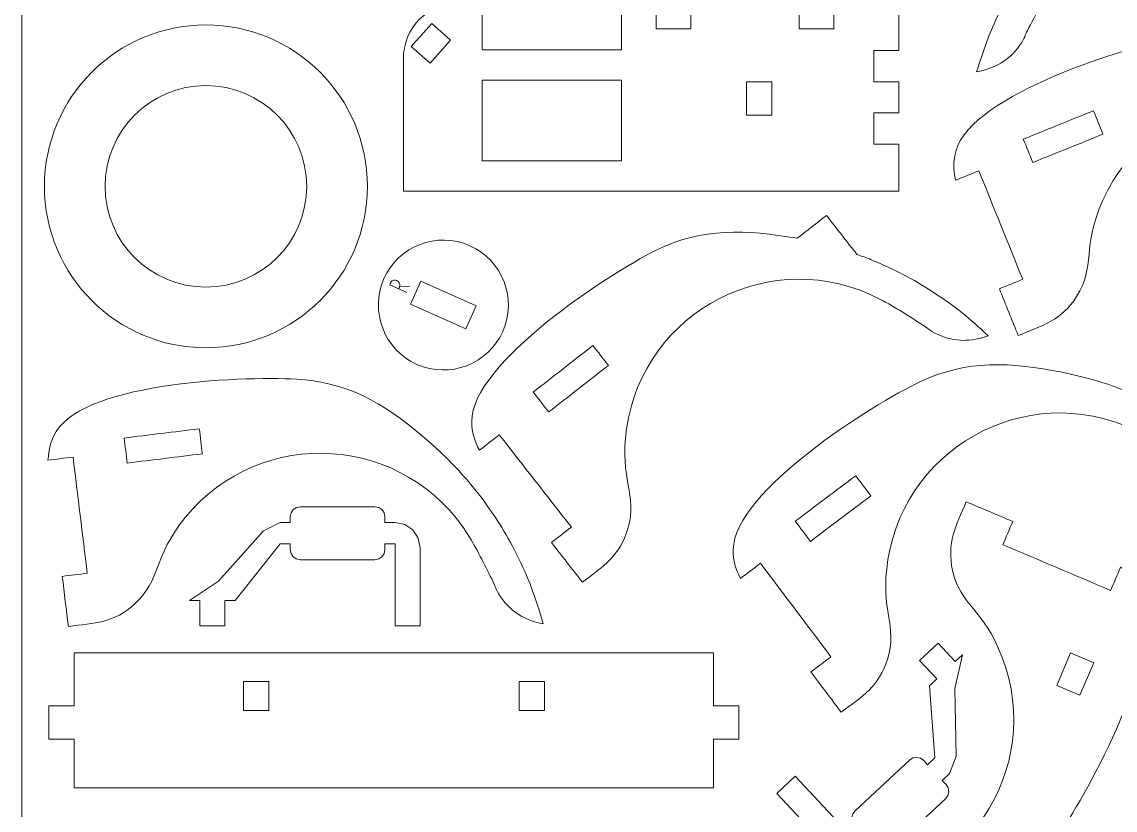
# Model space of a CAD drawing. Header units: centimetres. Extents: x -49.5 to 49.5, y -14.6 to 14.6.
# Drawn here: x -30.36 to -19.31, y -4.23 to 3.74 of the extents above; entities that cross this region are included whole.
import ezdxf

# ---------------------------------------------------------------- set-up
doc = ezdxf.new("R2010")
doc.units = ezdxf.units.CM
doc.header["$MEASUREMENT"] = 0
doc.layers.add('Camada 1', color=7, linetype='Continuous')

msp = doc.modelspace()

# ---------------------------------------------------------------- linework, layer by layer
at = {"layer": 'Camada 1', "color": 6, "lineweight": 9}
msp.add_open_spline([(-30.05931, 14.61613), (-30.05931, 14.61613), (-11.65931, 14.61613), (-11.65931, 14.61613), (-11.65931, 14.61613), (-11.49431, 14.61613), (-11.35931, 14.48113), (-11.35931, 14.31613), (-11.35931, 14.31613), (-11.35931, 14.31613), (-11.35931, -14.08387), (-11.35931, -14.08387), (-11.35931, -14.08387), (-11.35931, -14.24887), (-11.49431, -14.38387), (-11.65931, -14.38387), (-11.65931, -14.38387), (-11.65931, -14.38387), (-30.05931, -14.38387), (-30.05931, -14.38387), (-30.05931, -14.38387), (-30.22431, -14.38387), (-30.35931, -14.24887), (-30.35931, -14.08387), (-30.35931, -14.08387), (-30.35931, -14.08387), (-30.35931, 14.31613), (-30.35931, 14.31613), (-30.35931, 14.31613), (-30.35931, 14.48113), (-30.22431, 14.61613), (-30.05931, 14.61613)], degree=3, knots=[0, 0, 0, 0, 0.11111111, 0.11111111, 0.11111111, 0.11111111, 0.22222222, 0.22222222, 0.22222222, 0.22222222, 0.33333333, 0.33333333, 0.33333333, 0.33333333, 0.44444444, 0.44444444, 0.44444444, 0.44444444, 0.55555556, 0.55555556, 0.55555556, 0.55555556, 0.66666667, 0.66666667, 0.66666667, 0.66666667, 0.77777778, 0.77777778, 0.77777778, 0.77777778, 1, 1, 1, 1], dxfattribs=at)
at = {"layer": 'Camada 1', "color": 250, "lineweight": 9}
for points, knots in [([(-20.70995, 3.23829), (-20.62325, 3.50541), (-20.57947, 3.64167), (-20.4489, 3.89792), (-20.4489, 3.89792), (-20.33696, 4.1176), (-20.21828, 4.3013), (-20.06864, 4.49682), (-20.06864, 4.49682), (-20.03771, 4.53722), (-20.00372, 4.5752), (-19.97126, 4.61439), (-19.97126, 4.61439), (-19.94805, 4.7796), (-19.92483, 4.94478), (-19.90161, 5.10998), (-19.90161, 5.10998), (-19.77752, 5.09254), (-19.65344, 5.0751), (-19.52936, 5.05767), (-19.52936, 5.05767), (-19.12365, 5.39272), (-18.76207, 5.63281), (-18.22719, 5.66646), (-18.22719, 5.66646), (-17.70878, 5.69909), (-16.04851, 5.61146), (-15.75437, 5.09766), (-15.75437, 5.09766), (-15.6966, 4.99677), (-15.68244, 4.91865), (-15.67581, 4.80692), (-15.67581, 4.80692), (-15.76, 4.81876), (-15.84418, 4.83059), (-15.92836, 4.84242), (-15.92836, 4.84242), (-15.98326, 4.4518), (-16.03816, 4.06119), (-16.09306, 3.67058), (-16.09306, 3.67058), (-16.00887, 3.65874), (-15.92469, 3.64691), (-15.8405, 3.63508), (-15.8405, 3.63508), (-15.86416, 3.46671), (-15.88782, 3.29834), (-15.91149, 3.12997), (-15.91149, 3.12997), (-16.17651, 3.16721), (-16.37182, 3.17167), (-16.57957, 3.37048), (-16.57957, 3.37048), (-16.84274, 3.62237), (-16.7483, 3.83703), (-17.07313, 4.25133), (-17.07313, 4.25133), (-17.819, 5.20266), (-19.29043, 5.14084), (-19.94964, 4.10178), (-19.94964, 4.10178), (-20.04044, 3.95868), (-20.11533, 3.80604), (-20.19559, 3.65676), (-20.19559, 3.65676), (-20.22298, 3.60582), (-20.21616, 3.58743), (-20.27615, 3.50298), (-20.27615, 3.50298), (-20.38613, 3.34816), (-20.52822, 3.27275), (-20.70995, 3.23829)], [0, 0, 0, 0, 0.05263158, 0.05263158, 0.05263158, 0.05263158, 0.10526316, 0.10526316, 0.10526316, 0.10526316, 0.15789474, 0.15789474, 0.15789474, 0.15789474, 0.21052632, 0.21052632, 0.21052632, 0.21052632, 0.26315789, 0.26315789, 0.26315789, 0.26315789, 0.31578947, 0.31578947, 0.31578947, 0.31578947, 0.36842105, 0.36842105, 0.36842105, 0.36842105, 0.42105263, 0.42105263, 0.42105263, 0.42105263, 0.47368421, 0.47368421, 0.47368421, 0.47368421, 0.52631579, 0.52631579, 0.52631579, 0.52631579, 0.57894737, 0.57894737, 0.57894737, 0.57894737, 0.63157895, 0.63157895, 0.63157895, 0.63157895, 0.68421053, 0.68421053, 0.68421053, 0.68421053, 0.73684211, 0.73684211, 0.73684211, 0.73684211, 0.78947368, 0.78947368, 0.78947368, 0.78947368, 0.84210526, 0.84210526, 0.84210526, 0.84210526, 0.89473684, 0.89473684, 0.89473684, 0.89473684, 1, 1, 1, 1]), ([(-21.74978, 2.50555), (-21.74978, 2.50555), (-21.74978, 2.82179), (-21.74978, 2.82179), (-21.74978, 2.82179), (-21.74978, 2.82179), (-21.49476, 2.82179), (-21.49476, 2.82179), (-21.49476, 2.82179), (-21.49476, 2.82179), (-21.49476, 3.13803), (-21.49476, 3.13803), (-21.49476, 3.13803), (-21.49476, 3.13803), (-21.74978, 3.13803), (-21.74978, 3.13803), (-21.74978, 3.13803), (-21.74978, 3.13803), (-21.74978, 3.45428), (-21.74978, 3.45428), (-21.74978, 3.45428), (-21.74978, 3.45428), (-21.49476, 3.45428), (-21.49476, 3.45428), (-21.49476, 3.45428), (-21.49476, 3.45428), (-21.49476, 3.92863), (-21.49476, 3.92863), (-21.49476, 3.92863), (-21.49476, 3.92863), (-22.15127, 3.92863), (-22.15127, 3.92863), (-22.15127, 3.92863), (-22.15127, 3.92863), (-22.15127, 3.67361), (-22.15127, 3.67361), (-22.15127, 3.67361), (-22.15127, 3.67361), (-22.50175, 3.67361), (-22.50175, 3.67361), (-22.50175, 3.67361), (-22.50175, 3.67361), (-22.50175, 3.92863), (-22.50175, 3.92863), (-22.50175, 3.92863), (-22.50175, 3.92863), (-23.59765, 3.92863), (-23.59765, 3.92863), (-23.59765, 3.92863), (-23.59765, 3.92863), (-23.59765, 3.67361), (-23.59765, 3.67361), (-23.59765, 3.67361), (-23.59765, 3.67361), (-23.94813, 3.67361), (-23.94813, 3.67361), (-23.94813, 3.67361), (-23.94813, 3.67361), (-23.94813, 3.92863), (-23.94813, 3.92863), (-23.94813, 3.92863), (-23.94813, 3.92863), (-24.29861, 3.92863), (-24.29861, 3.92863), (-24.29861, 3.92863), (-24.29861, 3.92863), (-24.29861, 3.45938), (-24.29861, 3.45938), (-24.29861, 3.45938), (-24.29861, 3.45938), (-25.7064, 3.45938), (-25.7064, 3.45938), (-25.7064, 3.45938), (-25.7064, 3.45938), (-25.7064, 3.92863), (-25.7064, 3.92863), (-25.7064, 3.92863), (-25.7064, 3.92863), (-25.92215, 3.92863), (-25.92215, 3.92863), (-25.92215, 3.92863), (-26.25876, 3.92863), (-26.50347, 3.69644), (-26.50347, 3.35736), (-26.50347, 3.35736), (-26.50347, 3.35736), (-26.50347, 2.03119), (-26.50347, 2.03119), (-26.50347, 2.03119), (-26.50347, 2.03119), (-21.49476, 2.03119), (-21.49476, 2.03119), (-21.49476, 2.03119), (-21.49476, 2.03119), (-21.49476, 2.50555), (-21.49476, 2.50555), (-21.49476, 2.50555), (-21.49476, 2.50555), (-21.74978, 2.50555), (-21.74978, 2.50555)], [0, 0, 0, 0, 0.03846154, 0.03846154, 0.03846154, 0.03846154, 0.07692308, 0.07692308, 0.07692308, 0.07692308, 0.11538462, 0.11538462, 0.11538462, 0.11538462, 0.15384615, 0.15384615, 0.15384615, 0.15384615, 0.19230769, 0.19230769, 0.19230769, 0.19230769, 0.23076923, 0.23076923, 0.23076923, 0.23076923, 0.26923077, 0.26923077, 0.26923077, 0.26923077, 0.30769231, 0.30769231, 0.30769231, 0.30769231, 0.34615385, 0.34615385, 0.34615385, 0.34615385, 0.38461538, 0.38461538, 0.38461538, 0.38461538, 0.42307692, 0.42307692, 0.42307692, 0.42307692, 0.46153846, 0.46153846, 0.46153846, 0.46153846, 0.5, 0.5, 0.5, 0.5, 0.53846154, 0.53846154, 0.53846154, 0.53846154, 0.57692308, 0.57692308, 0.57692308, 0.57692308, 0.61538462, 0.61538462, 0.61538462, 0.61538462, 0.65384615, 0.65384615, 0.65384615, 0.65384615, 0.69230769, 0.69230769, 0.69230769, 0.69230769, 0.73076923, 0.73076923, 0.73076923, 0.73076923, 0.76923077, 0.76923077, 0.76923077, 0.76923077, 0.80769231, 0.80769231, 0.80769231, 0.80769231, 0.84615385, 0.84615385, 0.84615385, 0.84615385, 0.88461538, 0.88461538, 0.88461538, 0.88461538, 0.92307692, 0.92307692, 0.92307692, 0.92307692, 1, 1, 1, 1]), ([(-28.49912, 3.71214), (-27.59766, 3.71214), (-26.86688, 2.98137), (-26.86688, 2.07991), (-26.86688, 2.07991), (-26.86688, 1.17845), (-27.59766, 0.44769), (-28.49912, 0.44769), (-28.49912, 0.44769), (-29.40058, 0.44769), (-30.13135, 1.17845), (-30.13135, 2.07991), (-30.13135, 2.07991), (-30.13135, 2.98137), (-29.40058, 3.71214), (-28.49912, 3.71214)], [0, 0, 0, 0, 0.2, 0.2, 0.2, 0.2, 0.4, 0.4, 0.4, 0.4, 0.6, 0.6, 0.6, 0.6, 1, 1, 1, 1]), ([(-17.24467, 3.31721), (-17.02459, 3.20458), (-16.84592, 3.09684), (-16.70865, 2.99401), (-16.70865, 2.99401), (-16.66768, 2.96382), (-16.62551, 2.9352), (-16.58573, 2.90347), (-16.58573, 2.90347), (-16.39322, 2.74997), (-16.23363, 2.60046), (-16.07188, 2.41437), (-16.07188, 2.41437), (-15.88319, 2.19731), (-15.80774, 2.0757), (-15.65899, 1.83749), (-15.65899, 1.83749), (-15.84367, 1.82697), (-15.99977, 1.86574), (-16.14395, 1.98938), (-16.14395, 1.98938), (-16.22258, 2.05679), (-16.22042, 2.07629), (-16.25931, 2.11909), (-16.25931, 2.11909), (-16.37331, 2.24451), (-16.4829, 2.3745), (-16.60563, 2.49139), (-16.60563, 2.49139), (-17.49663, 3.34012), (-18.9393, 3.04412), (-19.43286, 1.94059), (-19.43286, 1.94059), (-19.64781, 1.46002), (-19.50424, 1.27458), (-19.69867, 0.96651), (-19.69867, 0.96651), (-19.85213, 0.72334), (-20.04058, 0.67178), (-20.28871, 0.57152), (-20.28871, 0.57152), (-20.35241, 0.72918), (-20.4161, 0.88682), (-20.47979, 1.04446), (-20.47979, 1.04446), (-20.40097, 1.07629), (-20.32214, 1.10815), (-20.24332, 1.14), (-20.24332, 1.14), (-20.39108, 1.50572), (-20.53886, 1.87148), (-20.68662, 2.2372), (-20.68662, 2.2372), (-20.76544, 2.20535), (-20.84427, 2.1735), (-20.92309, 2.14166), (-20.92309, 2.14166), (-20.94367, 2.25167), (-20.94884, 2.33089), (-20.91719, 2.44274), (-20.91719, 2.44274), (-20.75609, 3.01244), (-19.16634, 3.49914), (-18.65543, 3.59289), (-18.65543, 3.59289), (-18.1283, 3.68964), (-17.71936, 3.54416), (-17.24467, 3.31721)], [0, 0, 0, 0, 0.05555556, 0.05555556, 0.05555556, 0.05555556, 0.11111111, 0.11111111, 0.11111111, 0.11111111, 0.16666667, 0.16666667, 0.16666667, 0.16666667, 0.22222222, 0.22222222, 0.22222222, 0.22222222, 0.27777778, 0.27777778, 0.27777778, 0.27777778, 0.33333333, 0.33333333, 0.33333333, 0.33333333, 0.38888889, 0.38888889, 0.38888889, 0.38888889, 0.44444444, 0.44444444, 0.44444444, 0.44444444, 0.5, 0.5, 0.5, 0.5, 0.55555556, 0.55555556, 0.55555556, 0.55555556, 0.61111111, 0.61111111, 0.61111111, 0.61111111, 0.66666667, 0.66666667, 0.66666667, 0.66666667, 0.72222222, 0.72222222, 0.72222222, 0.72222222, 0.77777778, 0.77777778, 0.77777778, 0.77777778, 0.83333333, 0.83333333, 0.83333333, 0.83333333, 0.88888889, 0.88888889, 0.88888889, 0.88888889, 1, 1, 1, 1]), ([(-20.59118, 0.5692), (-20.79982, 0.75719), (-20.90587, 0.85329), (-21.14707, 1.00994), (-21.14707, 1.00994), (-21.35386, 1.14423), (-21.54848, 1.24396), (-21.77584, 1.33846), (-21.77584, 1.33846), (-21.82283, 1.35799), (-21.87124, 1.37388), (-21.91897, 1.39159), (-21.91897, 1.39159), (-22.02167, 1.52305), (-22.12438, 1.65451), (-22.22708, 1.78596), (-22.22708, 1.78596), (-22.32581, 1.70881), (-22.42456, 1.63167), (-22.52329, 1.55453), (-22.52329, 1.55453), (-23.04216, 1.64185), (-23.47536, 1.66897), (-23.9554, 1.43067), (-23.9554, 1.43067), (-24.42067, 1.19974), (-25.81468, 0.2937), (-25.81252, -0.29835), (-25.81252, -0.29835), (-25.81211, -0.41458), (-25.78531, -0.48932), (-25.73519, -0.58939), (-25.73519, -0.58939), (-25.6682, -0.53705), (-25.60121, -0.48471), (-25.53422, -0.43237), (-25.53422, -0.43237), (-25.29138, -0.74319), (-25.04851, -1.05406), (-24.80566, -1.36488), (-24.80566, -1.36488), (-24.87266, -1.41722), (-24.93965, -1.46956), (-25.00664, -1.52189), (-25.00664, -1.52189), (-24.90196, -1.65587), (-24.79729, -1.78985), (-24.69261, -1.92384), (-24.69261, -1.92384), (-24.48172, -1.75907), (-24.31479, -1.65757), (-24.23429, -1.38151), (-24.23429, -1.38151), (-24.13232, -1.03179), (-24.32143, -0.89311), (-24.24729, -0.37191), (-24.24729, -0.37191), (-24.07701, 0.82492), (-22.77181, 1.50711), (-21.68138, 0.93685), (-21.68138, 0.93685), (-21.53119, 0.8583), (-21.39001, 0.76357), (-21.24586, 0.67443), (-21.24586, 0.67443), (-21.19668, 0.64401), (-21.19338, 0.62467), (-21.09922, 0.58154), (-21.09922, 0.58154), (-20.92655, 0.50243), (-20.7658, 0.50819), (-20.59118, 0.5692)], [0, 0, 0, 0, 0.05263158, 0.05263158, 0.05263158, 0.05263158, 0.10526316, 0.10526316, 0.10526316, 0.10526316, 0.15789474, 0.15789474, 0.15789474, 0.15789474, 0.21052632, 0.21052632, 0.21052632, 0.21052632, 0.26315789, 0.26315789, 0.26315789, 0.26315789, 0.31578947, 0.31578947, 0.31578947, 0.31578947, 0.36842105, 0.36842105, 0.36842105, 0.36842105, 0.42105263, 0.42105263, 0.42105263, 0.42105263, 0.47368421, 0.47368421, 0.47368421, 0.47368421, 0.52631579, 0.52631579, 0.52631579, 0.52631579, 0.57894737, 0.57894737, 0.57894737, 0.57894737, 0.63157895, 0.63157895, 0.63157895, 0.63157895, 0.68421053, 0.68421053, 0.68421053, 0.68421053, 0.73684211, 0.73684211, 0.73684211, 0.73684211, 0.78947368, 0.78947368, 0.78947368, 0.78947368, 0.84210526, 0.84210526, 0.84210526, 0.84210526, 0.89473684, 0.89473684, 0.89473684, 0.89473684, 1, 1, 1, 1]), ([(-26.69927, 1.14711), (-26.5517, 1.47857), (-26.16336, 1.62762), (-25.83191, 1.48006), (-25.83191, 1.48006), (-25.50046, 1.33249), (-25.35139, 0.94415), (-25.49896, 0.6127), (-25.49896, 0.6127), (-25.64654, 0.28125), (-26.03487, 0.13218), (-26.36632, 0.27975), (-26.36632, 0.27975), (-26.69777, 0.42733), (-26.84684, 0.81566), (-26.69927, 1.14711)], [0, 0, 0, 0, 0.2, 0.2, 0.2, 0.2, 0.4, 0.4, 0.4, 0.4, 0.6, 0.6, 0.6, 0.6, 1, 1, 1, 1]), ([(-19.84845, 0.20198), (-19.60673, 0.15016), (-19.40627, 0.09234), (-19.24706, 0.02852), (-19.24706, 0.02852), (-19.19967, 0.00998), (-19.15154, -0.00676), (-19.10489, -0.02711), (-19.10489, -0.02711), (-18.87922, -0.12554), (-18.68636, -0.22869), (-18.48196, -0.36656), (-18.48196, -0.36656), (-18.24352, -0.52737), (-18.13917, -0.62532), (-17.93383, -0.81693), (-17.93383, -0.81693), (-18.1095, -0.87489), (-18.27032, -0.87782), (-18.44157, -0.79572), (-18.44157, -0.79572), (-18.53497, -0.75094), (-18.53794, -0.73155), (-18.58657, -0.70028), (-18.58657, -0.70028), (-18.72915, -0.60864), (-18.86866, -0.51146), (-19.01745, -0.4303), (-19.01745, -0.4303), (-20.09775, 0.15889), (-21.41466, -0.50039), (-21.6058, -1.69408), (-21.6058, -1.69408), (-21.68904, -2.2139), (-21.50237, -2.35586), (-21.61044, -2.70374), (-21.61044, -2.70374), (-21.69574, -2.97835), (-21.86441, -3.07694), (-22.07815, -3.238), (-22.07815, -3.238), (-22.18047, -3.10221), (-22.28279, -2.96642), (-22.38511, -2.83063), (-22.38511, -2.83063), (-22.31722, -2.77947), (-22.24932, -2.72831), (-22.18144, -2.67716), (-22.18144, -2.67716), (-22.41882, -2.36213), (-22.65622, -2.0471), (-22.89361, -1.73207), (-22.89361, -1.73207), (-22.96149, -1.78322), (-23.02939, -1.83439), (-23.09728, -1.88555), (-23.09728, -1.88555), (-23.14565, -1.78463), (-23.17114, -1.70944), (-23.16952, -1.5932), (-23.16952, -1.5932), (-23.16135, -1.00121), (-21.75175, -0.11965), (-21.2825, 0.10315), (-21.2825, 0.10315), (-20.79837, 0.33303), (-20.36573, 0.29835), (-19.84845, 0.20198)], [0, 0, 0, 0, 0.05555556, 0.05555556, 0.05555556, 0.05555556, 0.11111111, 0.11111111, 0.11111111, 0.11111111, 0.16666667, 0.16666667, 0.16666667, 0.16666667, 0.22222222, 0.22222222, 0.22222222, 0.22222222, 0.27777778, 0.27777778, 0.27777778, 0.27777778, 0.33333333, 0.33333333, 0.33333333, 0.33333333, 0.38888889, 0.38888889, 0.38888889, 0.38888889, 0.44444444, 0.44444444, 0.44444444, 0.44444444, 0.5, 0.5, 0.5, 0.5, 0.55555556, 0.55555556, 0.55555556, 0.55555556, 0.61111111, 0.61111111, 0.61111111, 0.61111111, 0.66666667, 0.66666667, 0.66666667, 0.66666667, 0.72222222, 0.72222222, 0.72222222, 0.72222222, 0.77777778, 0.77777778, 0.77777778, 0.77777778, 0.83333333, 0.83333333, 0.83333333, 0.83333333, 0.88888889, 0.88888889, 0.88888889, 0.88888889, 1, 1, 1, 1]), ([(-26.23795, -0.5058), (-26.05452, -0.67154), (-25.90983, -0.82185), (-25.80385, -0.95671), (-25.80385, -0.95671), (-25.77209, -0.99647), (-25.73876, -1.03503), (-25.70854, -1.07597), (-25.70854, -1.07597), (-25.56231, -1.27406), (-25.44687, -1.45982), (-25.3388, -1.68141), (-25.3388, -1.68141), (-25.21271, -1.9399), (-25.17131, -2.0769), (-25.08928, -2.34552), (-25.08928, -2.34552), (-25.27039, -2.30787), (-25.41114, -2.23001), (-25.51841, -2.07329), (-25.51841, -2.07329), (-25.57691, -1.9878), (-25.56977, -1.96952), (-25.59627, -1.91812), (-25.59627, -1.91812), (-25.67391, -1.76747), (-25.74613, -1.61354), (-25.83442, -1.46887), (-25.83442, -1.46887), (-26.47539, -0.41847), (-27.94552, -0.33097), (-28.70788, -1.26915), (-28.70788, -1.26915), (-29.03987, -1.67772), (-28.9492, -1.89399), (-29.21674, -2.14124), (-29.21674, -2.14124), (-29.42791, -2.33641), (-29.62328, -2.33744), (-29.88891, -2.37006), (-29.88891, -2.37006), (-29.90963, -2.20131), (-29.93035, -2.03255), (-29.95107, -1.86379), (-29.95107, -1.86379), (-29.86669, -1.85343), (-29.7823, -1.84308), (-29.69794, -1.83271), (-29.69794, -1.83271), (-29.74601, -1.4412), (-29.79408, -1.04968), (-29.84216, -0.65816), (-29.84216, -0.65816), (-29.92652, -0.66852), (-30.01091, -0.67888), (-30.09528, -0.68924), (-30.09528, -0.68924), (-30.0867, -0.57765), (-30.07118, -0.4998), (-30.01167, -0.39993), (-30.01167, -0.39993), (-29.7086, 0.10866), (-28.04706, 0.16731), (-27.52929, 0.12564), (-27.52929, 0.12564), (-26.99508, 0.08265), (-26.63773, -0.1637), (-26.23795, -0.5058)], [0, 0, 0, 0, 0.05555556, 0.05555556, 0.05555556, 0.05555556, 0.11111111, 0.11111111, 0.11111111, 0.11111111, 0.16666667, 0.16666667, 0.16666667, 0.16666667, 0.22222222, 0.22222222, 0.22222222, 0.22222222, 0.27777778, 0.27777778, 0.27777778, 0.27777778, 0.33333333, 0.33333333, 0.33333333, 0.33333333, 0.38888889, 0.38888889, 0.38888889, 0.38888889, 0.44444444, 0.44444444, 0.44444444, 0.44444444, 0.5, 0.5, 0.5, 0.5, 0.55555556, 0.55555556, 0.55555556, 0.55555556, 0.61111111, 0.61111111, 0.61111111, 0.61111111, 0.66666667, 0.66666667, 0.66666667, 0.66666667, 0.72222222, 0.72222222, 0.72222222, 0.72222222, 0.77777778, 0.77777778, 0.77777778, 0.77777778, 0.83333333, 0.83333333, 0.83333333, 0.83333333, 0.88888889, 0.88888889, 0.88888889, 0.88888889, 1, 1, 1, 1]), ([(-26.49015, -1.33867), (-26.49015, -1.33867), (-26.58774, -1.31926), (-26.58774, -1.31926), (-26.58774, -1.31926), (-26.58774, -1.31926), (-26.68976, -1.31926), (-26.68976, -1.31926), (-26.68976, -1.31926), (-26.68976, -1.31926), (-26.68976, -1.26164), (-26.68976, -1.26164), (-26.68976, -1.26164), (-26.68976, -1.26164), (-26.69753, -1.2226), (-26.69753, -1.2226), (-26.69753, -1.2226), (-26.69753, -1.2226), (-26.71963, -1.1895), (-26.71963, -1.1895), (-26.71963, -1.1895), (-26.71963, -1.1895), (-26.75274, -1.1674), (-26.75274, -1.1674), (-26.75274, -1.1674), (-26.75274, -1.1674), (-26.79178, -1.15963), (-26.79178, -1.15963), (-26.79178, -1.15963), (-26.79178, -1.15963), (-27.54409, -1.15961), (-27.54409, -1.15961), (-27.54409, -1.15961), (-27.54409, -1.15961), (-27.58313, -1.16736), (-27.58313, -1.16736), (-27.58313, -1.16736), (-27.58313, -1.16736), (-27.61623, -1.18947), (-27.61623, -1.18947), (-27.61623, -1.18947), (-27.61623, -1.18947), (-27.63834, -1.22258), (-27.63834, -1.22258), (-27.63834, -1.22258), (-27.63834, -1.22258), (-27.64611, -1.2616), (-27.64611, -1.2616), (-27.64611, -1.2616), (-27.64611, -1.2616), (-27.64611, -1.31922), (-27.64611, -1.31922), (-27.64611, -1.31922), (-27.64611, -1.31922), (-27.74813, -1.31922), (-27.74813, -1.31922), (-27.74813, -1.31922), (-27.74813, -1.31922), (-27.91556, -1.40279), (-27.91556, -1.40279), (-27.91556, -1.40279), (-27.91556, -1.40279), (-28.37205, -1.91346), (-28.37205, -1.91346), (-28.37205, -1.91346), (-28.37205, -1.91346), (-28.66368, -2.1083), (-28.66368, -2.1083), (-28.66368, -2.1083), (-28.66368, -2.1083), (-28.56167, -2.1083), (-28.56167, -2.1083), (-28.56167, -2.1083), (-28.56167, -2.1083), (-28.56168, -2.36334), (-28.56168, -2.36334), (-28.56168, -2.36334), (-28.56168, -2.36334), (-28.30664, -2.36334), (-28.30664, -2.36334), (-28.30664, -2.36334), (-28.30664, -2.36334), (-28.30664, -2.1083), (-28.30664, -2.1083), (-28.30664, -2.1083), (-28.30664, -2.1083), (-28.20463, -2.10831), (-28.20463, -2.10831), (-28.20463, -2.10831), (-28.20463, -2.10831), (-27.74813, -1.53645), (-27.74813, -1.53645), (-27.74813, -1.53645), (-27.74813, -1.53645), (-27.64612, -1.53645), (-27.64612, -1.53645), (-27.64612, -1.53645), (-27.64612, -1.53645), (-27.64612, -1.59406), (-27.64612, -1.59406), (-27.64612, -1.59406), (-27.64612, -1.59406), (-27.63835, -1.6331), (-27.63835, -1.6331), (-27.63835, -1.6331), (-27.63835, -1.6331), (-27.61625, -1.6662), (-27.61625, -1.6662), (-27.61625, -1.6662), (-27.61625, -1.6662), (-27.58315, -1.68831), (-27.58315, -1.68831), (-27.58315, -1.68831), (-27.58315, -1.68831), (-27.5441, -1.69608), (-27.5441, -1.69608), (-27.5441, -1.69608), (-27.5441, -1.69608), (-26.79179, -1.69612), (-26.79179, -1.69612), (-26.79179, -1.69612), (-26.79179, -1.69612), (-26.75276, -1.68835), (-26.75276, -1.68835), (-26.75276, -1.68835), (-26.75276, -1.68835), (-26.71965, -1.66622), (-26.71965, -1.66622), (-26.71965, -1.66622), (-26.71965, -1.66622), (-26.69753, -1.63313), (-26.69753, -1.63313), (-26.69753, -1.63313), (-26.69753, -1.63313), (-26.68977, -1.59411), (-26.68977, -1.59411), (-26.68977, -1.59411), (-26.68977, -1.59411), (-26.68977, -1.53649), (-26.68977, -1.53649), (-26.68977, -1.53649), (-26.68977, -1.53649), (-26.58775, -1.53649), (-26.58775, -1.53649), (-26.58775, -1.53649), (-26.58775, -1.53649), (-26.58778, -2.36339), (-26.58778, -2.36339), (-26.58778, -2.36339), (-26.58778, -2.36339), (-26.33274, -2.36339), (-26.33274, -2.36339), (-26.33274, -2.36339), (-26.33274, -2.36339), (-26.33273, -1.5743), (-26.33273, -1.5743), (-26.33273, -1.5743), (-26.33273, -1.5743), (-26.35213, -1.4767), (-26.35213, -1.4767), (-26.35213, -1.4767), (-26.35213, -1.4767), (-26.40741, -1.39396), (-26.40741, -1.39396), (-26.40741, -1.39396), (-26.40741, -1.39396), (-26.49015, -1.33867), (-26.49015, -1.33867)], [0, 0, 0, 0, 0.02325581, 0.02325581, 0.02325581, 0.02325581, 0.04651163, 0.04651163, 0.04651163, 0.04651163, 0.06976744, 0.06976744, 0.06976744, 0.06976744, 0.09302326, 0.09302326, 0.09302326, 0.09302326, 0.11627907, 0.11627907, 0.11627907, 0.11627907, 0.13953488, 0.13953488, 0.13953488, 0.13953488, 0.1627907, 0.1627907, 0.1627907, 0.1627907, 0.18604651, 0.18604651, 0.18604651, 0.18604651, 0.20930233, 0.20930233, 0.20930233, 0.20930233, 0.23255814, 0.23255814, 0.23255814, 0.23255814, 0.25581395, 0.25581395, 0.25581395, 0.25581395, 0.27906977, 0.27906977, 0.27906977, 0.27906977, 0.30232558, 0.30232558, 0.30232558, 0.30232558, 0.3255814, 0.3255814, 0.3255814, 0.3255814, 0.34883721, 0.34883721, 0.34883721, 0.34883721, 0.37209302, 0.37209302, 0.37209302, 0.37209302, 0.39534884, 0.39534884, 0.39534884, 0.39534884, 0.41860465, 0.41860465, 0.41860465, 0.41860465, 0.44186047, 0.44186047, 0.44186047, 0.44186047, 0.46511628, 0.46511628, 0.46511628, 0.46511628, 0.48837209, 0.48837209, 0.48837209, 0.48837209, 0.51162791, 0.51162791, 0.51162791, 0.51162791, 0.53488372, 0.53488372, 0.53488372, 0.53488372, 0.55813953, 0.55813953, 0.55813953, 0.55813953, 0.58139535, 0.58139535, 0.58139535, 0.58139535, 0.60465116, 0.60465116, 0.60465116, 0.60465116, 0.62790698, 0.62790698, 0.62790698, 0.62790698, 0.65116279, 0.65116279, 0.65116279, 0.65116279, 0.6744186, 0.6744186, 0.6744186, 0.6744186, 0.69767442, 0.69767442, 0.69767442, 0.69767442, 0.72093023, 0.72093023, 0.72093023, 0.72093023, 0.74418605, 0.74418605, 0.74418605, 0.74418605, 0.76744186, 0.76744186, 0.76744186, 0.76744186, 0.79069767, 0.79069767, 0.79069767, 0.79069767, 0.81395349, 0.81395349, 0.81395349, 0.81395349, 0.8372093, 0.8372093, 0.8372093, 0.8372093, 0.86046512, 0.86046512, 0.86046512, 0.86046512, 0.88372093, 0.88372093, 0.88372093, 0.88372093, 0.90697674, 0.90697674, 0.90697674, 0.90697674, 0.93023256, 0.93023256, 0.93023256, 0.93023256, 0.95348837, 0.95348837, 0.95348837, 0.95348837, 1, 1, 1, 1]), ([(-21.02479, -5.20374), (-21.26005, -5.27973), (-21.46256, -5.32988), (-21.63234, -5.35422), (-21.63234, -5.35422), (-21.68265, -5.36186), (-21.73272, -5.37144), (-21.78327, -5.37713), (-21.78327, -5.37713), (-22.02794, -5.40473), (-22.24654, -5.41183), (-22.49248, -5.39463), (-22.49248, -5.39463), (-22.77938, -5.37457), (-22.91873, -5.34193), (-23.19235, -5.27866), (-23.19235, -5.27866), (-23.0692, -5.14064), (-22.9314, -5.05768), (-22.74204, -5.04314), (-22.74204, -5.04314), (-22.63876, -5.03522), (-22.62651, -5.05053), (-22.56873, -5.0533), (-22.56873, -5.0533), (-22.39944, -5.06138), (-22.23003, -5.0758), (-22.0606, -5.07168), (-22.0606, -5.07168), (-20.83044, -5.04177), (-20.0196, -3.81235), (-20.4509, -2.68305), (-20.4509, -2.68305), (-20.63873, -2.19126), (-20.87137, -2.16164), (-20.95173, -1.80631), (-20.95173, -1.80631), (-21.01517, -1.52585), (-20.91837, -1.35614), (-20.8138, -1.1098), (-20.8138, -1.1098), (-20.6573, -1.17622), (-20.50079, -1.24266), (-20.3443, -1.30909), (-20.3443, -1.30909), (-20.37751, -1.38734), (-20.41073, -1.4656), (-20.44395, -1.54384), (-20.44395, -1.54384), (-20.08084, -1.69797), (-19.71774, -1.8521), (-19.35464, -2.00622), (-19.35464, -2.00622), (-19.32143, -1.92798), (-19.28821, -1.84972), (-19.25499, -1.77147), (-19.25499, -1.77147), (-19.16264, -1.8347), (-19.10297, -1.88707), (-19.04624, -1.98854), (-19.04624, -1.98854), (-18.75733, -2.5053), (-19.53731, -3.97355), (-19.83227, -4.40113), (-19.83227, -4.40113), (-20.13662, -4.84227), (-20.52864, -5.02857), (-21.02479, -5.20374)], [0, 0, 0, 0, 0.05555556, 0.05555556, 0.05555556, 0.05555556, 0.11111111, 0.11111111, 0.11111111, 0.11111111, 0.16666667, 0.16666667, 0.16666667, 0.16666667, 0.22222222, 0.22222222, 0.22222222, 0.22222222, 0.27777778, 0.27777778, 0.27777778, 0.27777778, 0.33333333, 0.33333333, 0.33333333, 0.33333333, 0.38888889, 0.38888889, 0.38888889, 0.38888889, 0.44444444, 0.44444444, 0.44444444, 0.44444444, 0.5, 0.5, 0.5, 0.5, 0.55555556, 0.55555556, 0.55555556, 0.55555556, 0.61111111, 0.61111111, 0.61111111, 0.61111111, 0.66666667, 0.66666667, 0.66666667, 0.66666667, 0.72222222, 0.72222222, 0.72222222, 0.72222222, 0.77777778, 0.77777778, 0.77777778, 0.77777778, 0.83333333, 0.83333333, 0.83333333, 0.83333333, 0.88888889, 0.88888889, 0.88888889, 0.88888889, 1, 1, 1, 1]), ([(-21.91533, -4.70165), (-21.91533, -4.70165), (-21.83073, -4.64929), (-21.83073, -4.64929), (-21.83073, -4.64929), (-21.83073, -4.64929), (-21.75611, -4.57972), (-21.75611, -4.57972), (-21.75611, -4.57972), (-21.75611, -4.57972), (-21.71682, -4.62185), (-21.71682, -4.62185), (-21.71682, -4.62185), (-21.71682, -4.62185), (-21.68451, -4.64511), (-21.68451, -4.64511), (-21.68451, -4.64511), (-21.68451, -4.64511), (-21.64577, -4.65424), (-21.64577, -4.65424), (-21.64577, -4.65424), (-21.64577, -4.65424), (-21.60649, -4.64784), (-21.60649, -4.64784), (-21.60649, -4.64784), (-21.60649, -4.64784), (-21.57263, -4.62689), (-21.57263, -4.62689), (-21.57263, -4.62689), (-21.57263, -4.62689), (-21.02241, -4.11383), (-21.02241, -4.11383), (-21.02241, -4.11383), (-21.02241, -4.11383), (-20.99916, -4.08152), (-20.99916, -4.08152), (-20.99916, -4.08152), (-20.99916, -4.08152), (-20.99003, -4.04278), (-20.99003, -4.04278), (-20.99003, -4.04278), (-20.99003, -4.04278), (-20.99642, -4.00349), (-20.99642, -4.00349), (-20.99642, -4.00349), (-20.99642, -4.00349), (-21.01737, -3.96964), (-21.01737, -3.96964), (-21.01737, -3.96964), (-21.01737, -3.96964), (-21.05666, -3.92751), (-21.05666, -3.92751), (-21.05666, -3.92751), (-21.05666, -3.92751), (-20.98204, -3.85794), (-20.98204, -3.85794), (-20.98204, -3.85794), (-20.98204, -3.85794), (-20.91661, -3.68263), (-20.91661, -3.68263), (-20.91661, -3.68263), (-20.91661, -3.68263), (-20.93101, -2.99783), (-20.93101, -2.99783), (-20.93101, -2.99783), (-20.93101, -2.99783), (-20.8506, -2.65643), (-20.8506, -2.65643), (-20.8506, -2.65643), (-20.8506, -2.65643), (-20.92522, -2.72601), (-20.92522, -2.72601), (-20.92522, -2.72601), (-20.92522, -2.72601), (-21.09914, -2.53947), (-21.09914, -2.53947), (-21.09914, -2.53947), (-21.09914, -2.53947), (-21.28567, -2.7134), (-21.28567, -2.7134), (-21.28567, -2.7134), (-21.28567, -2.7134), (-21.11175, -2.89994), (-21.11175, -2.89994), (-21.11175, -2.89994), (-21.11175, -2.89994), (-21.18635, -2.96951), (-21.18635, -2.96951), (-21.18635, -2.96951), (-21.18635, -2.96951), (-21.13019, -3.69907), (-21.13019, -3.69907), (-21.13019, -3.69907), (-21.13019, -3.69907), (-21.20481, -3.76864), (-21.20481, -3.76864), (-21.20481, -3.76864), (-21.20481, -3.76864), (-21.2441, -3.72649), (-21.2441, -3.72649), (-21.2441, -3.72649), (-21.2441, -3.72649), (-21.2764, -3.70324), (-21.2764, -3.70324), (-21.2764, -3.70324), (-21.2764, -3.70324), (-21.31514, -3.69411), (-21.31514, -3.69411), (-21.31514, -3.69411), (-21.31514, -3.69411), (-21.35444, -3.70053), (-21.35444, -3.70053), (-21.35444, -3.70053), (-21.35444, -3.70053), (-21.38828, -3.72146), (-21.38828, -3.72146), (-21.38828, -3.72146), (-21.38828, -3.72146), (-21.9385, -4.23453), (-21.9385, -4.23453), (-21.9385, -4.23453), (-21.9385, -4.23453), (-21.96176, -4.26683), (-21.96176, -4.26683), (-21.96176, -4.26683), (-21.96176, -4.26683), (-21.97089, -4.30557), (-21.97089, -4.30557), (-21.97089, -4.30557), (-21.97089, -4.30557), (-21.96449, -4.34487), (-21.96449, -4.34487), (-21.96449, -4.34487), (-21.96449, -4.34487), (-21.94355, -4.37871), (-21.94355, -4.37871), (-21.94355, -4.37871), (-21.94355, -4.37871), (-21.90426, -4.42084), (-21.90426, -4.42084), (-21.90426, -4.42084), (-21.90426, -4.42084), (-21.97887, -4.49042), (-21.97887, -4.49042), (-21.97887, -4.49042), (-21.97887, -4.49042), (-22.5428, -3.88564), (-22.5428, -3.88564), (-22.5428, -3.88564), (-22.5428, -3.88564), (-22.72933, -4.05957), (-22.72933, -4.05957), (-22.72933, -4.05957), (-22.72933, -4.05957), (-22.19117, -4.6367), (-22.19117, -4.6367), (-22.19117, -4.6367), (-22.19117, -4.6367), (-22.11041, -4.69483), (-22.11041, -4.69483), (-22.11041, -4.69483), (-22.11041, -4.69483), (-22.01355, -4.71764), (-22.01355, -4.71764), (-22.01355, -4.71764), (-22.01355, -4.71764), (-21.91533, -4.70165), (-21.91533, -4.70165)], [0, 0, 0, 0, 0.02325581, 0.02325581, 0.02325581, 0.02325581, 0.04651163, 0.04651163, 0.04651163, 0.04651163, 0.06976744, 0.06976744, 0.06976744, 0.06976744, 0.09302326, 0.09302326, 0.09302326, 0.09302326, 0.11627907, 0.11627907, 0.11627907, 0.11627907, 0.13953488, 0.13953488, 0.13953488, 0.13953488, 0.1627907, 0.1627907, 0.1627907, 0.1627907, 0.18604651, 0.18604651, 0.18604651, 0.18604651, 0.20930233, 0.20930233, 0.20930233, 0.20930233, 0.23255814, 0.23255814, 0.23255814, 0.23255814, 0.25581395, 0.25581395, 0.25581395, 0.25581395, 0.27906977, 0.27906977, 0.27906977, 0.27906977, 0.30232558, 0.30232558, 0.30232558, 0.30232558, 0.3255814, 0.3255814, 0.3255814, 0.3255814, 0.34883721, 0.34883721, 0.34883721, 0.34883721, 0.37209302, 0.37209302, 0.37209302, 0.37209302, 0.39534884, 0.39534884, 0.39534884, 0.39534884, 0.41860465, 0.41860465, 0.41860465, 0.41860465, 0.44186047, 0.44186047, 0.44186047, 0.44186047, 0.46511628, 0.46511628, 0.46511628, 0.46511628, 0.48837209, 0.48837209, 0.48837209, 0.48837209, 0.51162791, 0.51162791, 0.51162791, 0.51162791, 0.53488372, 0.53488372, 0.53488372, 0.53488372, 0.55813953, 0.55813953, 0.55813953, 0.55813953, 0.58139535, 0.58139535, 0.58139535, 0.58139535, 0.60465116, 0.60465116, 0.60465116, 0.60465116, 0.62790698, 0.62790698, 0.62790698, 0.62790698, 0.65116279, 0.65116279, 0.65116279, 0.65116279, 0.6744186, 0.6744186, 0.6744186, 0.6744186, 0.69767442, 0.69767442, 0.69767442, 0.69767442, 0.72093023, 0.72093023, 0.72093023, 0.72093023, 0.74418605, 0.74418605, 0.74418605, 0.74418605, 0.76744186, 0.76744186, 0.76744186, 0.76744186, 0.79069767, 0.79069767, 0.79069767, 0.79069767, 0.81395349, 0.81395349, 0.81395349, 0.81395349, 0.8372093, 0.8372093, 0.8372093, 0.8372093, 0.86046512, 0.86046512, 0.86046512, 0.86046512, 0.88372093, 0.88372093, 0.88372093, 0.88372093, 0.90697674, 0.90697674, 0.90697674, 0.90697674, 0.93023256, 0.93023256, 0.93023256, 0.93023256, 0.95348837, 0.95348837, 0.95348837, 0.95348837, 1, 1, 1, 1]), ([(-23.11288, -3.50985), (-23.11288, -3.50985), (-23.11288, -3.17219), (-23.11288, -3.17219), (-23.11288, -3.17219), (-23.11288, -3.17219), (-23.36792, -3.17217), (-23.36792, -3.17217), (-23.36792, -3.17217), (-23.36792, -3.17217), (-23.36792, -2.63659), (-23.36792, -2.63659), (-23.36792, -2.63659), (-23.36792, -2.63659), (-29.83034, -2.63662), (-29.83034, -2.63662), (-29.83034, -2.63662), (-29.83034, -2.63662), (-29.83034, -3.17217), (-29.83034, -3.17217), (-29.83034, -3.17217), (-29.83034, -3.17217), (-30.08536, -3.17217), (-30.08536, -3.17217), (-30.08536, -3.17217), (-30.08536, -3.17217), (-30.08536, -3.50983), (-30.08536, -3.50983), (-30.08536, -3.50983), (-30.08536, -3.50983), (-29.83035, -3.50983), (-29.83035, -3.50983), (-29.83035, -3.50983), (-29.83035, -3.50983), (-29.83034, -4.00359), (-29.83034, -4.00359), (-29.83034, -4.00359), (-29.83034, -4.00359), (-23.36792, -4.00357), (-23.36792, -4.00357), (-23.36792, -4.00357), (-23.36792, -4.00357), (-23.36792, -3.50983), (-23.36792, -3.50983), (-23.36792, -3.50983), (-23.36792, -3.50983), (-23.11288, -3.50985), (-23.11288, -3.50985)], [0, 0, 0, 0, 0.07692308, 0.07692308, 0.07692308, 0.07692308, 0.15384615, 0.15384615, 0.15384615, 0.15384615, 0.23076923, 0.23076923, 0.23076923, 0.23076923, 0.30769231, 0.30769231, 0.30769231, 0.30769231, 0.38461538, 0.38461538, 0.38461538, 0.38461538, 0.46153846, 0.46153846, 0.46153846, 0.46153846, 0.53846154, 0.53846154, 0.53846154, 0.53846154, 0.61538462, 0.61538462, 0.61538462, 0.61538462, 0.69230769, 0.69230769, 0.69230769, 0.69230769, 0.76923077, 0.76923077, 0.76923077, 0.76923077, 0.84615385, 0.84615385, 0.84615385, 0.84615385, 1, 1, 1, 1])]:
    msp.add_open_spline(points, degree=3, knots=knots, dxfattribs=at)
at = {"layer": 'Camada 1', "color": 114, "lineweight": 9}
for points in [[(-26.21613, 3.7273), (-26.21613, 3.7273), (-26.42365, 3.49494), (-26.42365, 3.49494), (-26.42365, 3.49494), (-26.42365, 3.49494), (-26.23343, 3.32506), (-26.23343, 3.32506), (-26.23343, 3.32506), (-26.23343, 3.32506), (-26.02592, 3.55743), (-26.02592, 3.55743), (-26.02592, 3.55743), (-26.02592, 3.55743), (-26.21613, 3.7273), (-26.21613, 3.7273)], [(-28.49911, 3.09876), (-27.93643, 3.09876), (-27.48028, 2.64261), (-27.48028, 2.07992), (-27.48028, 2.07992), (-27.48028, 1.51725), (-27.93643, 1.06109), (-28.49911, 1.06109), (-28.49911, 1.06109), (-29.06179, 1.06109), (-29.51794, 1.51725), (-29.51794, 2.07992), (-29.51794, 2.07992), (-29.51794, 2.64261), (-29.06179, 3.09876), (-28.49911, 3.09876)], [(-25.7064, 3.15333), (-25.7064, 3.15333), (-24.29861, 3.15333), (-24.29861, 3.15333), (-24.29861, 3.15333), (-24.29861, 3.15333), (-24.29861, 2.33722), (-24.29861, 2.33722), (-24.29861, 2.33722), (-24.29861, 2.33722), (-25.7064, 2.33722), (-25.7064, 2.33722), (-25.7064, 2.33722), (-25.7064, 2.33722), (-25.7064, 3.15333), (-25.7064, 3.15333)], [(-22.77934, 3.13803), (-22.77934, 3.13803), (-22.77934, 2.80037), (-22.77934, 2.80037), (-22.77934, 2.80037), (-22.77934, 2.80037), (-23.03438, 2.80037), (-23.03438, 2.80037), (-23.03438, 2.80037), (-23.03438, 2.80037), (-23.03438, 3.13803), (-23.03438, 3.13803), (-23.03438, 3.13803), (-23.03438, 3.13803), (-22.77934, 3.13803), (-22.77934, 3.13803)], [(-19.52801, 2.84413), (-19.49617, 2.76531), (-19.46432, 2.68649), (-19.43248, 2.60767), (-19.43248, 2.60767), (-19.66894, 2.51214), (-19.9054, 2.4166), (-20.14186, 2.32107), (-20.14186, 2.32107), (-20.1737, 2.39989), (-20.20555, 2.47871), (-20.23739, 2.55753), (-20.23739, 2.55753), (-20.00093, 2.65306), (-19.76447, 2.7486), (-19.52801, 2.84413)], [(-26.43047, 0.88789), (-26.43047, 0.88789), (-26.32677, 1.12081), (-26.32677, 1.12081), (-26.32677, 1.12081), (-26.32677, 1.12081), (-25.76777, 0.87193), (-25.76777, 0.87193), (-25.76777, 0.87193), (-25.76777, 0.87193), (-25.87147, 0.63901), (-25.87147, 0.63901), (-25.87147, 0.63901), (-25.87147, 0.63901), (-26.43047, 0.88789), (-26.43047, 0.88789)], [(-24.58779, 0.47041), (-24.53545, 0.40342), (-24.48312, 0.33643), (-24.43078, 0.26943), (-24.43078, 0.26943), (-24.63175, 0.11242), (-24.8327, -0.04458), (-25.03368, -0.20159), (-25.03368, -0.20159), (-25.08602, -0.1346), (-25.13835, -0.06762), (-25.19069, -0.00063), (-25.19069, -0.00063), (-24.98972, 0.15639), (-24.78877, 0.31339), (-24.58779, 0.47041)], [(-28.56593, -0.37177), (-28.55557, -0.45617), (-28.54521, -0.54054), (-28.53485, -0.62491), (-28.53485, -0.62491), (-28.78798, -0.65599), (-29.04111, -0.68707), (-29.29425, -0.71817), (-29.29425, -0.71817), (-29.30461, -0.63377), (-29.31497, -0.5494), (-29.32533, -0.46502), (-29.32533, -0.46502), (-29.07219, -0.43394), (-28.81906, -0.40285), (-28.56593, -0.37177)], [(-21.93156, -0.84594), (-21.88039, -0.91384), (-21.82924, -0.98172), (-21.77807, -1.04963), (-21.77807, -1.04963), (-21.98175, -1.20311), (-22.18543, -1.3566), (-22.38911, -1.51007), (-22.38911, -1.51007), (-22.44028, -1.44218), (-22.49143, -1.37429), (-22.5426, -1.30639), (-22.5426, -1.30639), (-22.33891, -1.1529), (-22.13524, -0.99942), (-21.93156, -0.84594)], [(-19.52551, -2.73819), (-19.52551, -2.73819), (-19.66502, -3.06685), (-19.66502, -3.06685), (-19.66502, -3.06685), (-19.66502, -3.06685), (-19.89978, -2.9672), (-19.89978, -2.9672), (-19.89978, -2.9672), (-19.89978, -2.9672), (-19.76027, -2.63854), (-19.76027, -2.63854), (-19.76027, -2.63854), (-19.76027, -2.63854), (-19.52551, -2.73819), (-19.52551, -2.73819)], [(-27.86462, -2.92852), (-27.86462, -2.92852), (-27.86462, -3.22045), (-27.86462, -3.22045), (-27.86462, -3.22045), (-27.86462, -3.22045), (-28.11966, -3.22045), (-28.11966, -3.22045), (-28.11966, -3.22045), (-28.11966, -3.22045), (-28.11966, -2.92852), (-28.11966, -2.92852), (-28.11966, -2.92852), (-28.11966, -2.92852), (-27.86462, -2.92852), (-27.86462, -2.92852)], [(-25.07857, -2.92852), (-25.07857, -2.92852), (-25.33363, -2.92851), (-25.33363, -2.92851), (-25.33363, -2.92851), (-25.33363, -2.92851), (-25.33363, -3.22046), (-25.33363, -3.22046), (-25.33363, -3.22046), (-25.33363, -3.22046), (-25.07857, -3.22045), (-25.07857, -3.22045), (-25.07857, -3.22045), (-25.07857, -3.22045), (-25.07857, -2.92852), (-25.07857, -2.92852)]]:
    msp.add_open_spline(points, degree=3, knots=[0, 0, 0, 0, 0.2, 0.2, 0.2, 0.2, 0.4, 0.4, 0.4, 0.4, 0.6, 0.6, 0.6, 0.6, 1, 1, 1, 1], dxfattribs=at)
at = {"layer": 'Camada 1', "color": 5, "lineweight": 9}
msp.add_open_spline([(-26.46753, 1.00616), (-26.46753, 1.00616), (-26.63975, 1.08284), (-26.63975, 1.08284), (-26.63975, 1.08284), (-26.6387, 1.10547), (-26.62274, 1.12464), (-26.60068, 1.12979), (-26.60068, 1.12979), (-26.57862, 1.13492), (-26.55584, 1.12477), (-26.54489, 1.10494), (-26.54489, 1.10494), (-26.53395, 1.08511), (-26.53752, 1.06042), (-26.55364, 1.0445)], degree=3, knots=[0, 0, 0, 0, 0.2, 0.2, 0.2, 0.2, 0.4, 0.4, 0.4, 0.4, 0.6, 0.6, 0.6, 0.6, 1, 1, 1, 1], dxfattribs=at)
msp.add_open_spline([(-26.43945, 1.06922), (-26.43945, 1.06922), (-26.54032, 1.06738), (-26.54032, 1.06738)], degree=3, dxfattribs=at)

doc.saveas('drawing.dxf')
